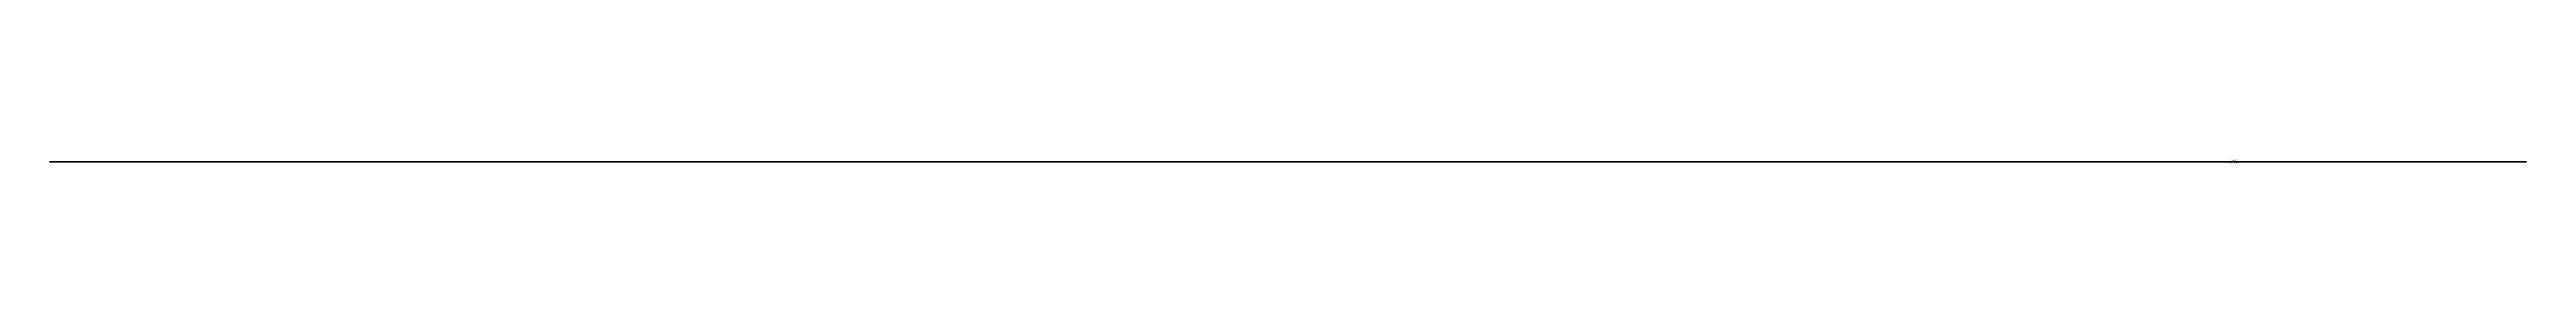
# Model space of a CAD drawing. Header units: millimetres. Extents: x -46169 to 174149, y -86316 to 18123.
# Drawn here: x 101961 to 105427, y -68260 to -68255 of the extents above; entities that cross this region are included whole.
import ezdxf

# ---------------------------------------------------------------- set-up
doc = ezdxf.new("R2010")
doc.units = ezdxf.units.MM
doc.header["$MEASUREMENT"] = 0
doc.layers.add('A04_A04_1_0_Pen_No__6', color=7, linetype='Continuous', lineweight=35)
doc.layers.add('A04_A04_1_A-35-M_FFE_Sanitary_Pen_No__25', color=7, linetype='Continuous', lineweight=50, true_color=0x2a2a2a)
doc.styles.add('GENERATED_STYLE_1', font='')
doc.styles.get('GENERATED_STYLE_1').set_extended_font_data('Swis721 BT')

msp = doc.modelspace()

# ---------------------------------------------------------------- linework, layer by layer
at = {"layer": 'A04_A04_1_A-35-M_FFE_Sanitary_Pen_No__25', "linetype": 'Continuous'}
for p, q in [((101961.1, -68257.9), (105023.1, -68257.9)), ((105027.1, -68257.9), (105023.1, -68257.9)), ((105027.1, -68257.9), (105227.1, -68257.9)), ((105327.1, -68257.9), (105227.1, -68257.9)), ((105427.1, -68257.9), (105327.1, -68257.9))]:
    msp.add_line(p, q, dxfattribs=at)

# ---------------------------------------------------------------- texts
at = {"layer": 'A04_A04_1_0_Pen_No__6', "linetype": 'Continuous', "char_height": 2, "attachment_point": 1, "style": 'GENERATED_STYLE_1'}
for s, insert in [('\\A1;{\\fSwis721 BT|b0|i0|c0|p34;4 R1 Roof}', (105010.4, -68258.2)), ('\\A1;{\\fSwis721 BT|b0|i0|c0|p34;+21.987}', (105012.8, -68255.1))]:
    msp.add_mtext(s, dxfattribs=dict(at, insert=insert))

doc.saveas('drawing.dxf')
